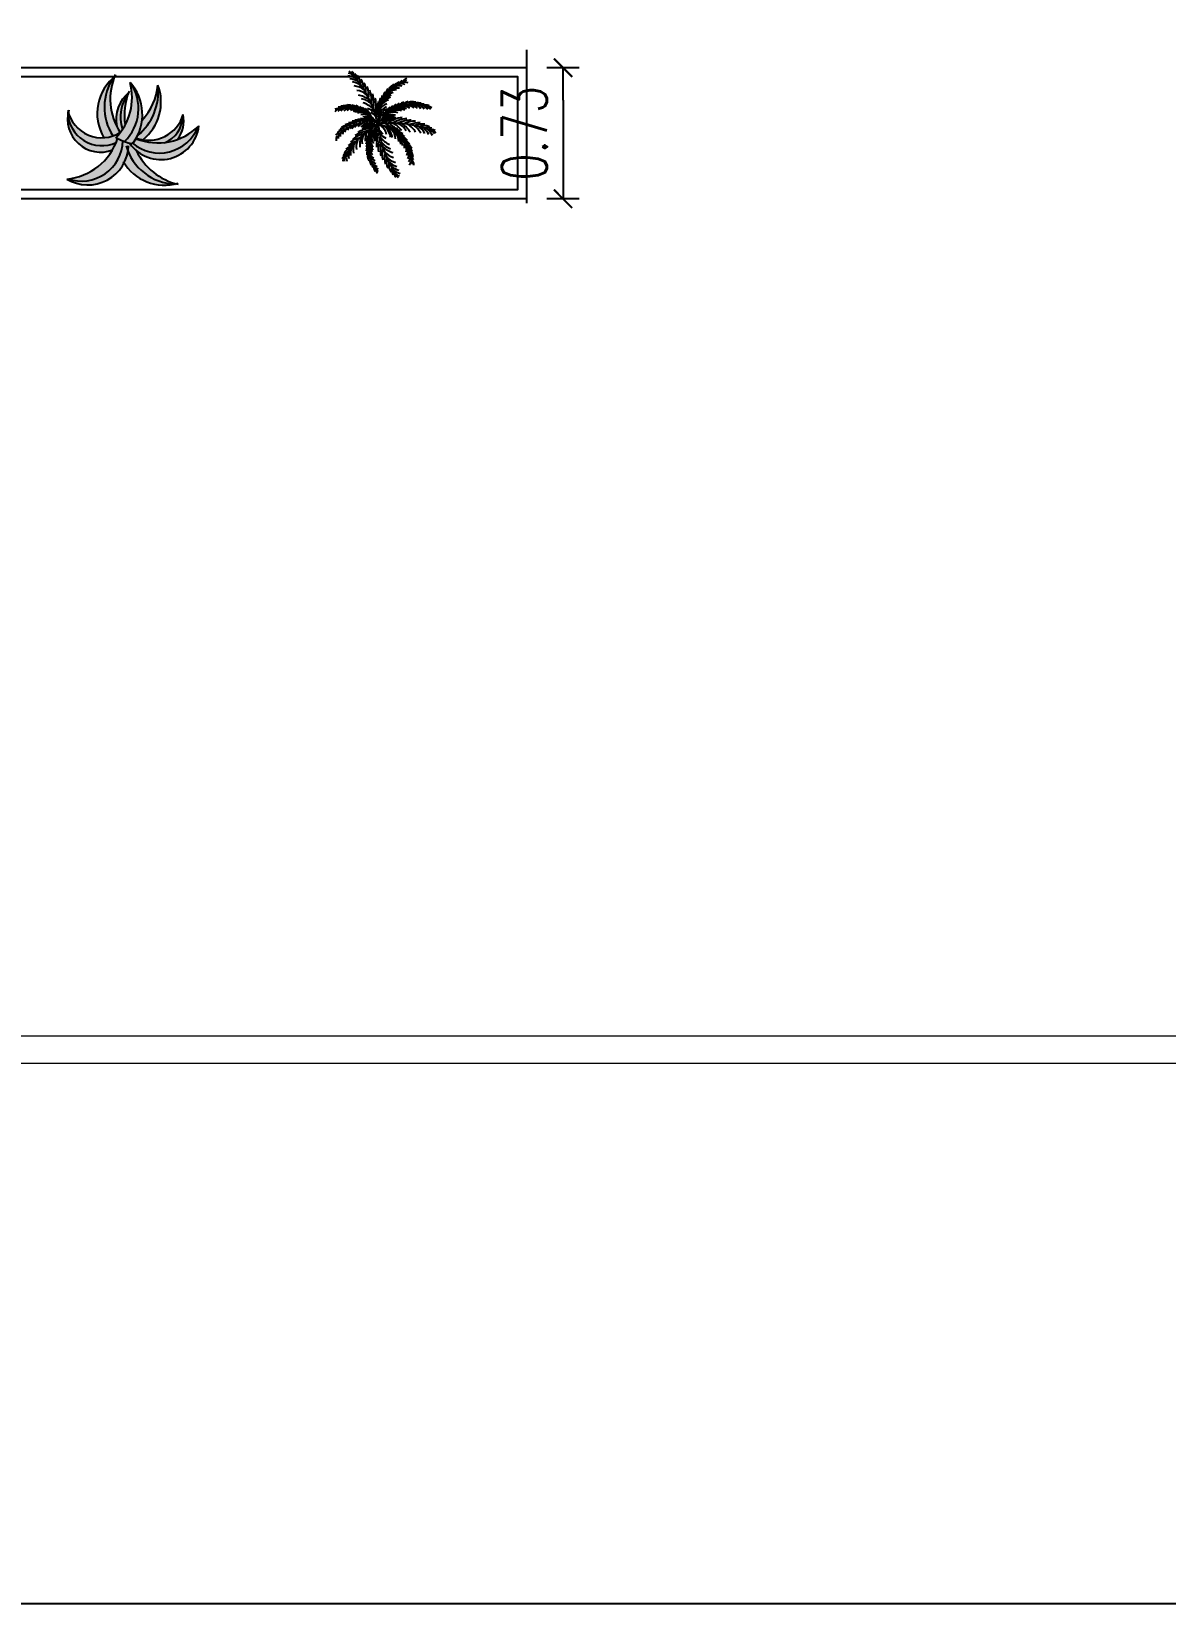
# Model space of a CAD drawing. Header units: millimetres. Extents: x 2667 to 2848, y -1 to 1765.
# Drawn here: x 2769.35 to 2775.65, y 1677.66 to 1686.38 of the extents above; entities that cross this region are included whole.
import ezdxf

# ---------------------------------------------------------------- set-up
doc = ezdxf.new("R2010")
doc.units = ezdxf.units.MM
for name, color, linetype in [('BLOCO', 5, 'Continuous'), ('CINZA', 8, 'Continuous'), ('P_LMCT', 8, 'Continuous'), ('PAREDE', 7, 'Continuous'), ('VEGETACAO', 3, 'Continuous')]:
    doc.layers.add(name, color=color, linetype=linetype)
doc.layers.add('MURATURA_sezioni', color=5, linetype='Continuous', lineweight=18)
doc.styles.add('COTAS', font='ROMANS', dxfattribs={"width": 0.7})
doc.dimstyles.new('COTAS-100', dxfattribs={"dimtxt": 0.25, "dimasz": 0.18, "dimexe": 0.05, "dimexo": 2, "dimgap": 0.09, "dimtad": 1, "dimzin": 0, "dimdsep": 46, "dimtxsty": 'COTAS', "dimblk1": 'COTA_N', "dimblk2": 'COTA_N', "dimsah": 1, "dimcen": 0.09, "dimse1": 1, "dimse2": 1, "dimclrd": 1, "dimclrt": 256, "dimadec": 0, "dimazin": 0, "dimtfac": 1, "dimtofl": 0, "dimtmove": 2, "dimatfit": 3, "dimldrblk": 'COTA_N', "dimfxl": 1, "dimtolj": 1, "dimtzin": 0, "dimarcsym": 0})

# ---------------------------------------------------------------- blocks, each defined once
blk = doc.blocks.new('COQUEIRO')
at = {"layer": 'VEGETACAO', "color": 3, "linetype": 'Continuous'}
blk.add_circle((0.049, -0.162), 0.00953, dxfattribs=at)
for centre, radius, start, end in [((-0.299, 0.331), 0.215, 52.6629, 75.7817), ((-0.259, 0.482), 0.0892, 38.1006, 73.5521), ((-0.284, 0.512), 0.0956, 18.0047, 51.1933), ((-0.285, 0.513), 0.111, 0.6626, 37.5314), ((-1.168, -0.101), 1.168, 3.5835, 33.6794), ((-0.254, 0.492), 0.105, 349.125, 34.4798), ((-0.267, 0.444), 0.149, 349.0829, 34.1136), ((-0.055, 0.47), 0.0894, 12.9337, 47.4601), ((-0.273, 0.458), 0.126, 185.1349, 217.5259), ((-0.209, 0.448), 0.193, 198.128, 215.9464), ((-0.318, 0.364), 0.0712, 188.0675, 242.1386), ((0.094, 0.463), 0.476, 182.9668, 259.2216), ((-0.215, 0.363), 0.16, 147.4511, 171.1195), ((-0.235, 0.333), 0.131, 143.0351, 174.9902), ((-0.23, 0.309), 0.12, 146.9211, 187.0151), ((-0.297, 0.267), 0.246, 51.4822, 73.9367), ((-0.263, 0.278), 0.194, 39.1625, 73.1299), ((-0.27, 0.17), 0.26, 46.8609, 72.9794), ((-0.219, 0.184), 0.185, 37.8311, 75.0496), ((-0.298, 0.41), 0.204, 347.9478, 21.0006), ((-0.332, 0.373), 0.261, 347.4771, 14.0082), ((-0.322, 0.333), 0.276, 343.6236, 11.7485), ((0.741, 1.47), 1.208, 231.9861, 234.0507), ((-0.313, 0.264), 0.414, 318.8188, 35.0736), ((-0.048, 0.361), 0.139, 46.9209, 70.5892), ((-0.508, 0.869), 1.015, 300.1574, 330.2533), ((-0.018, 0.352), 0.114, 43.0502, 75.0053), ((-0.008, 0.332), 0.104, 31.0253, 71.1192), ((-0.059, 0.457), 0.109, 0.5145, 32.9054), ((-0.009, 0.296), 0.113, 28.2771, 66.7641), ((-0.038, 0.255), 0.146, 22.9804, 51.906), ((-0.097, 0.416), 0.167, 2.0939, 19.9124), ((0.023, 0.417), 0.062, 335.9018, 29.9729), ((-0.023, 0.389), 0.117, 343.0876, 17.2837), ((0.011, 0.368), 0.0962, 332.732, 19.9602), ((-0.051, 0.35), 0.168, 333.0524, 10.23), ((0.116, 0.335), 0.214, 348.0561, 10.5106), ((0.166, 0.362), 0.187, 349.2369, 12.3557), ((0.312, 0.421), 0.0966, 297.2365, 334.1054), ((0.298, 0.389), 0.0776, 334.6746, 10.1261), ((0.312, 0.42), 0.0831, 314.5786, 347.7673), ((-0.257, 0.371), 0.135, 200.7567, 234.9528), ((-0.273, 0.327), 0.111, 198.0801, 245.3084), ((-0.204, 0.355), 0.193, 207.8104, 244.988), ((-0.166, 0.362), 0.237, 218.3341, 247.2059), ((-0.204, 0.277), 0.13, 151.2763, 189.7632), ((-0.149, 0.26), 0.168, 166.1343, 195.0599), ((-0.128, 0.238), 0.166, 172.7381, 203.0098), ((-0.015, 0.231), 0.255, 180.5332, 200.9945), ((0.052, 0.239), 0.305, 184.3339, 203.7587), ((-0.045, 0.195), 0.185, 182.8812, 217.2905), ((-0.263, 0.022), 0.304, 46.4938, 70.6456), ((-0.19, 0.092), 0.181, 33.5502, 73.0784), ((-0.253, -0.041), 0.289, 38.7747, 63.7186), ((-0.44, 0.277), 0.415, 346.7497, 9.4474), ((-0.468, 0.269), 0.466, 342.5956, 3.6479), ((-0.345, 0.224), 0.363, 335.5765, 3.9904), ((-0.273, 0.176), 0.302, 331.7284, 1.2298), ((-0.166, 0.083), 0.223, 0.3652, 25.8318), ((-0.052, 0.136), 0.124, 350.5919, 35.2886), ((-0.088, 0.275), 0.239, 307.0906, 335.9438), ((-0.164, 0.133), 0.265, 14.2817, 33.7065), ((-0.074, 0.154), 0.161, 0.7499, 35.1592), ((-0.04, 0.229), 0.144, 15.0306, 45.3023), ((-0.114, 0.163), 0.222, 17.0459, 37.5071), ((-0.087, 0.29), 0.234, 312.2404, 341.2164), ((-0.11, 0.326), 0.257, 320.0455, 341.677), ((-0.013, 0.295), 0.144, 317.5655, 358.3889), ((-0.081, 0.334), 0.206, 330.8344, 359.7063), ((-0.106, 0.181), 0.251, 335.3486, 0.2926), ((0.022, 0.184), 0.158, 330.1241, 9.6524), ((-0.061, 0.214), 0.264, 343.0677, 7.2196), ((0.158, 0.381), 0.24, 280.1975, 308.3224), ((0.082, 0.242), 0.161, 334.405, 11.6236), ((0.185, 0.404), 0.227, 284.051, 310.5822), ((0.051, 0.277), 0.226, 343.4348, 9.5533), ((0.227, 0.391), 0.177, 284.5217, 317.5745), ((0.138, 0.313), 0.169, 335.7364, 9.7039), ((0.265, 0.381), 0.13, 285.6568, 330.6875), ((0.308, 0.389), 0.0913, 285.6989, 331.0537), ((0.328, 0.172), 0.139, 338.8519, 2.5202), ((-0.583, 0.162), 0.0956, 230.2731, 263.4617), ((-0.584, 0.162), 0.111, 243.935, 280.8039), ((-0.548, 0.144), 0.0892, 207.9143, 243.3658), ((-0.409, 0.213), 0.215, 205.6847, 228.8035), ((-0.158, 1.15), 1.168, 247.7871, 277.883), ((-0.557, 0.136), 0.105, 246.9866, 292.3414), ((-0.513, 0.159), 0.149, 247.3528, 292.3836), ((-0.345, 0.223), 0.246, 207.5298, 229.9842), ((-0.349, 0.188), 0.194, 208.3365, 242.3039), ((-0.485, 0.196), 0.204, 260.4659, 293.5186), ((-0.245, 0.217), 0.26, 208.4871, 234.6056), ((-0.249, 0.164), 0.185, 206.4168, 243.6353), ((-0.098, 0.239), 0.304, 210.8208, 234.9726), ((-0.199, 0.279), 0.166, 219.6514, 260.4749), ((-0.476, -0.046), 0.476, 289.6767, 5.9315), ((-0.153, 0.153), 0.181, 208.388, 247.9163), ((-0.134, 0.375), 0.295, 236.3634, 257.9949), ((-0.129, 0.326), 0.269, 236.824, 265.8), ((-0.035, 0.241), 0.289, 217.7478, 242.6917), ((-0.117, 0.314), 0.275, 242.0966, 270.9498), ((-0.045, 0.526), 0.51, 249.9963, 268.3797), ((-0.052, 0.162), 0.142, 182.7518, 227.4485), ((0.051, 0.241), 0.312, 220.1991, 235.6262), ((0.089, 0.195), 0.256, 192.2086, 217.6751), ((0.112, 0.197), 0.259, 193.5624, 222.692), ((-0.033, 0.127), 0.147, 227.1388, 254.0555), ((0.069, 0.142), 0.167, 191.4918, 237.4538), ((-0.236, -0.125), 0.312, 45.8402, 61.2673), ((-0.14, -0.02), 0.147, 27.4109, 54.3276), ((-0.286, 0.135), 0.316, 332.7885, 358.0296), ((0.35, 0.221), 0.414, 212.1088, 288.3636), ((0.018, 0.275), 0.275, 269.3624, 294.6035), ((-0.183, 0.072), 0.225, 355.3484, 24.478), ((-0.252, 0.381), 0.444, 309.6606, 328.0441), ((0.031, 0.128), 0.145, 272.5176, 318.4796), ((0.055, 0.281), 0.262, 268.3023, 297.8037), ((-0.046, 0.102), 0.128, 323.9848, 350.9015), ((0.065, 0.356), 0.316, 272.1505, 300.5643), ((0.009, 0.189), 0.225, 287.2794, 316.409), ((-0.165, 0.135), 0.271, 342.4141, 357.8413), ((0.026, 0.177), 0.223, 292.2962, 317.7628), ((0.051, 0.469), 0.405, 279.1695, 300.2219), ((0.117, 0.091), 0.124, 282.5229, 327.2196), ((0.068, 0.45), 0.361, 283.3236, 306.0214), ((0.126, 0.119), 0.161, 292.6809, 327.0902), ((0.073, 0.195), 0.265, 306.2127, 325.6375), ((0.12, 0.159), 0.222, 308.9769, 329.4381), ((0.291, 0.192), 0.206, 262.7654, 291.6372), ((0.208, 0.115), 0.144, 306.9615, 337.2333), ((0.316, 0.171), 0.168, 264.9834, 302.161), ((0.233, 0.123), 0.146, 314.9114, 343.837), ((0.356, 0.12), 0.0962, 264.663, 311.8912), ((0.282, 0.112), 0.113, 320.2081, 358.6951), ((0.363, 0.159), 0.117, 275.0186, 309.2147), ((0.316, 0.124), 0.104, 322.9563, 3.0502), ((0.406, 0.127), 0.062, 267.8328, 321.9039), ((0.361, 0.238), 0.167, 294.0249, 311.8434), ((0.33, 0.14), 0.114, 334.9811, 6.9363), ((-1.395, -1.3), 1.39, 52.0587, 54.1233), ((-0.399, 0.25), 0.476, 251.0358, 327.2906), ((-0.421, -0.075), 0.16, 215.5201, 239.1885), ((-0.401, -0.105), 0.131, 211.1041, 243.0592), ((-0.456, 0.237), 0.261, 267.4582, 293.9893), ((-0.415, 0.235), 0.276, 269.718, 297.8428), ((-0.383, 0.362), 0.415, 272.019, 294.7167), ((-0.381, 0.391), 0.466, 277.8185, 298.8708), ((-0.206, 0.127), 0.305, 252.4029, 271.8277), ((-0.313, 0.279), 0.363, 277.476, 305.8899), ((-0.201, 0.021), 0.185, 250.9502, 285.3595), ((-0.402, 0.005), 0.295, 304.4324, 326.0639), ((-0.173, 0.002), 0.142, 250.8208, 295.5175), ((-0.355, -0.008), 0.269, 304.893, 333.869), ((-0.252, 0.218), 0.302, 280.2366, 309.738), ((-0.152, 0.144), 0.256, 260.2776, 285.7441), ((-0.145, 0.167), 0.259, 261.6314, 290.761), ((-0.339, -0.002), 0.275, 310.1656, 339.0188), ((-0.121, 0.096), 0.167, 259.5608, 305.5228), ((-0.214, 0.239), 0.316, 283.4369, 308.6779), ((-0.509, 0.144), 0.51, 318.0653, 336.4487), ((-0.145, -0.099), 0.142, 289.4618, 334.1584), ((-0.226, 0.048), 0.259, 300.2723, 329.4019), ((-0.217, 0.026), 0.256, 298.9185, 324.3851), ((-0.163, 0.007), 0.167, 298.2017, 344.1637), ((-0.281, -0.22), 0.269, 343.5339, 12.5099), ((-0.272, -0.206), 0.275, 348.8065, 17.6597), ((0.307, -0.181), 0.302, 160.3741, 189.8755), ((1.149, 0.228), 1.168, 192.2291, 222.325), ((0.385, -0.217), 0.363, 164.2222, 192.6361), ((0.108, 0.09), 0.145, 233.8766, 279.8386), ((0.146, -0.006), 0.147, 216.0566, 242.9733), ((0.225, 0.111), 0.312, 234.4859, 249.913), ((0.129, 0.151), 0.225, 248.6385, 277.768), ((0.514, -0.243), 0.466, 171.2413, 192.2936), ((0.271, 0.368), 0.444, 241.5916, 259.9751), ((0.296, 0.002), 0.239, 200.3806, 229.2339), ((0.134, 0.131), 0.223, 253.6553, 279.1219), ((0.152, 0.007), 0.124, 243.8819, 288.5786), ((0.31, -0.003), 0.234, 205.5304, 234.5064), ((0.233, 0.177), 0.239, 239.0216, 267.8748), ((0.177, 0.023), 0.161, 254.0399, 288.4492), ((0.351, 0.008), 0.257, 213.3355, 234.967), ((0.247, 0.182), 0.234, 244.1714, 273.1474), ((0.293, -0.076), 0.144, 210.8556, 251.679), ((0.182, 0.115), 0.265, 267.5717, 286.9965), ((0.272, 0.216), 0.257, 251.9764, 273.608), ((0.196, 0.059), 0.222, 270.3359, 290.7972), ((0.351, -0.022), 0.206, 224.1245, 252.9963), ((0.279, 0.115), 0.144, 249.4965, 290.3199), ((0.238, -0.031), 0.144, 268.3206, 298.5923), ((0.262, -0.041), 0.146, 276.2705, 305.1961), ((0.294, -0.08), 0.113, 281.5672, 320.0541), ((0.328, -0.091), 0.104, 284.3154, 324.4093), ((0.349, -0.087), 0.114, 296.3402, 328.2953), ((0.367, -0.061), 0.139, 300.2109, 323.8793), ((-0.543, -0.102), 0.103, 238.6493, 273.1756), ((-0.531, -0.093), 0.126, 253.2039, 285.5949), ((-0.498, -0.037), 0.193, 266.197, 284.0154), ((-0.46, -0.17), 0.0712, 256.1365, 310.2076), ((-0.377, -0.109), 0.12, 214.9901, 255.0841), ((-0.444, -0.111), 0.135, 268.8257, 303.0218), ((-0.337, -0.097), 0.13, 219.3453, 257.8322), ((-0.41, -0.141), 0.111, 266.1491, 313.3774), ((-0.301, -0.052), 0.168, 234.2033, 263.1289), ((-0.41, -0.067), 0.193, 275.8794, 313.057), ((-0.273, -0.041), 0.166, 240.8071, 271.0788), ((-0.402, -0.03), 0.237, 286.4031, 315.2749), ((-0.224, 0.062), 0.255, 248.6022, 269.0635), ((-0.337, -0.092), 0.166, 287.7204, 328.5439), ((-0.196, -0.194), 0.166, 279.448, 309.7198), ((-0.287, -0.3), 0.193, 314.5204, 351.6979), ((-0.222, -0.084), 0.255, 287.2432, 307.7044), ((-0.249, -0.022), 0.305, 291.0438, 310.4686), ((-0.179, -0.102), 0.185, 289.5911, 324.0004), ((-0.304, -0.267), 0.237, 325.0441, 353.9159), ((-0.215, -0.274), 0.166, 326.3614, 7.1848), ((-0.326, -0.239), 0.295, 343.0734, 4.7049), ((0.254, 0.031), 0.289, 227.4204, 252.3643), ((0.487, -0.255), 0.415, 175.3954, 198.0931), ((0.212, -0.11), 0.181, 222.1958, 261.7241), ((0.274, -0.03), 0.304, 235.1395, 259.2913), ((0.379, -0.328), 0.276, 172.2693, 200.3941), ((0.255, -0.197), 0.185, 226.4768, 263.6953), ((0.395, -0.366), 0.261, 176.1228, 202.6539), ((0.357, -0.055), 0.168, 226.3424, 263.52), ((0.356, -0.119), 0.0962, 226.022, 273.2503), ((0.386, -0.093), 0.117, 236.3776, 270.5737), ((0.4, -0.145), 0.062, 229.1918, 283.263), ((0.434, -0.03), 0.167, 255.384, 273.2024), ((-0.291, -0.313), 0.16, 254.1611, 277.8294), ((-0.365, -0.397), 0.126, 291.8449, 324.2358), ((-0.257, -0.324), 0.131, 249.745, 281.7002), ((-0.235, -0.312), 0.12, 253.6311, 293.725), ((-0.374, -0.332), 0.193, 304.8379, 322.6564), ((-0.212, -0.278), 0.13, 257.9862, 296.4732), ((-0.262, -0.412), 0.0712, 294.7774, 348.8486), ((-0.286, -0.356), 0.135, 307.4666, 341.6627), ((-0.211, -0.22), 0.168, 272.8443, 301.7699), ((-0.24, -0.358), 0.111, 304.7901, 352.0184), ((0.303, -0.175), 0.26, 235.5066, 261.625), ((0.366, -0.407), 0.204, 176.5935, 209.6462), ((0.312, -0.283), 0.194, 227.8082, 261.7756), ((0.341, -0.446), 0.149, 177.7285, 222.7593), ((0.344, -0.266), 0.246, 240.1279, 262.5823), ((0.335, -0.495), 0.105, 177.7707, 223.1255), ((0.356, -0.33), 0.215, 241.3086, 264.4274), ((0.369, -0.512), 0.111, 189.3083, 226.1771), ((0.339, -0.484), 0.0892, 226.7463, 262.1978), ((0.368, -0.511), 0.0956, 206.6504, 239.839)]:
    blk.add_arc(centre, radius, start, end, dxfattribs=at)
blk = doc.blocks.new('AV5')
at = {"layer": 'VEGETACAO', "xscale": 0.5, "yscale": 0.5, "zscale": 0.5}
blk.add_blockref('COQUEIRO', (-0.0275, 0.096), dxfattribs=at)
blk = doc.blocks.new('AV6')
h = blk.add_hatch(color=106)
h.paths.add_polyline_path([(-0.4477, -0.003, -0.005016), (-0.443, 0.0016, -0.513349), (-0.0794, 0.0927, -0.175433), (-0.0658, 0.0935, -0.022246), (-0.0262, 0.0798, -0.504406), (0.2789, 0.2908, -0.005016), (0.2854, 0.2915, 0.526482), (-0.0544, 0.1384, 0.288035), (-0.3101, 0.3198, 0.009659), (-0.32, 0.3175, -0.219762), (-0.1006, 0.1335, 0.597519)])
h.paths.add_polyline_path([(0.0113, 0.0887, 0.017799), (0.0033, 0.0669, -0.005772), (0.0131, 0.0621, 0.030703), (-0.0125, 0.0322, -0.506864), (0.2773, -0.08, 0.014459), (0.2793, -0.0695, 0.525417)])
h = blk.add_hatch(color=74)
h.paths.add_polyline_path([(-0.443, 0.0016, -0.291066), (-0.0987, 0.068, -0.022677), (-0.0856, 0.0885, -0.094648), (-0.0794, 0.0927, 0.513349)])
h.paths.add_polyline_path([(0.0131, 0.0621, 0.028086), (-0.0354, 0.0833, 0.353279), (-0.0741, -0.2351, 0.011523), (-0.0661, -0.2445, -0.264453)])
h.paths.add_polyline_path([(0.0316, 0.1301, 0.035308), (0.0113, 0.0887, -0.525417), (0.2793, -0.0695, 0.577919)])
h.paths.add_polyline_path([(-0.3101, 0.3198, -0.288035), (-0.0544, 0.1384, -0.074612), (-0.0328, 0.2019, 0.314228)])
h.paths.add_polyline_path([(0.0084, -0.0003, 0.028355), (-0.0107, 0.0333, 0.00267), (-0.0125, 0.0322, 0.015403), (-0.0239, 0.0161, -0.246599), (-0.057, -0.1859, -0.00232), (-0.0581, -0.1888, 0.266418)])
h = blk.add_hatch(color=72)
h.paths.add_polyline_path([(0.2789, 0.2908, 0.504406), (-0.0262, 0.0798, -0.017106), (0.0033, 0.0669, -0.295443)])
h.paths.add_polyline_path([(-0.1005, 0.0649, 0.046042), (-0.1362, 0.0741, 0.325454), (-0.2207, -0.23, -0.162584), (-0.1327, -0.0351, -0.098869)])
h.paths.add_polyline_path([(-0.0239, 0.0161, 0.02315), (-0.0391, -0.0093, -0.137861), (-0.057, -0.1859, 0.246599)])
h.paths.add_polyline_path([(-0.2628, 0.0878, 0.052527), (-0.3293, 0.0715, 0.21466), (-0.3608, -0.0658, -0.015101), (-0.3569, -0.0543, -0.301897)])
h.paths.add_polyline_path([(0.0796, 0.0622, 0.066648), (0.0294, 0.0523, -0.296118), (0.029, -0.2686, 0.358442)])
h = blk.add_hatch(color=3)
h.paths.add_polyline_path([(0.0294, 0.0523, 0.057851), (-0.0107, 0.0333, -0.240197), (0.0213, -0.2753, 0.009659), (0.029, -0.2686, 0.296118)])
h.paths.add_polyline_path([(-0.0354, 0.0833, 0.017041), (-0.0658, 0.0935, 0.274641), (-0.0856, 0.0885, 0.336018), (-0.0741, -0.2351, -0.353279)])
h.paths.add_polyline_path([(-0.1005, 0.0649, -0.003329), (-0.0987, 0.068, 0.128581), (-0.2628, 0.0878, 0.301897), (-0.3569, -0.0543, -0.411027)])
at = {"layer": 'P_LMCT'}
for centre, radius, start, end in [((-0.4095, -0.0121), 0.3415, 25.22904, 77.11879), ((-0.256, 0.062), 0.2634, 30.16423, 106.84971), ((-0.3266, 0.0255), 0.2947, 16.12929, 87.92822), ((0.1681, 0.0983), 0.226, 58.725, 177.78749), ((0.2043, 0.0726), 0.2306, 71.21847, 178.2095), ((0.3141, -0.034), 0.3267, 95.03609, 162.02329), ((-0.2374, -0.0281), 0.2118, 35.33029, 173.18063), ((-0.2187, -0.2359), 0.3267, 68.45712, 134.52069), ((-0.2285, -0.0833), 0.2306, 49.63735, 158.3383), ((-0.2029, -0.0541), 0.154, 110.80154, 180.48025), ((0.1337, -0.0657), 0.2681, 144.80495, 221.83061), ((-0.0715, 0.0743), 0.02, 73.4657, 136.02172), ((-0.1999, -0.3583), 0.4712, 63.08964, 73.4657), ((0.041, 0.1045), 0.0912, 190.39472, 191.48084), ((0.0908, -0.0827), 0.189, 0.75493, 114.87164), ((0.0979, -0.0411), 0.1836, 344.58263, 111.18087), ((-0.1925, -0.0321), 0.1716, 142.85132, 191.3124), ((-0.1685, -0.1243), 0.201, 70.23219, 163.06862), ((0.0304, -0.136), 0.2681, 128.42947, 200.54026), ((0.0903, -0.192), 0.3127, 129.45119, 186.08977), ((0.1425, -0.0999), 0.2553, 134.07355, 213.9976), ((0.2431, -0.1608), 0.3203, 135.70473, 195.14703), ((-0.2328, -0.0534), 0.2202, 321.18473, 18.39749), ((0.0913, -0.1301), 0.1926, 12.04436, 122.59331), ((-0.2974, -0.1524), 0.3415, 336.59628, 32.86423), ((-0.1468, -0.0724), 0.2634, 306.86535, 30.7421), ((0.0134, 0.0619), 0, 306.17929, 0), ((-0.218, -0.1078), 0.2947, 325.78684, 32.91218), ((0.1152, -0.2643), 0.3376, 137.23274, 174.17097), ((-0.1891, -0.0365), 0.2009, 309.54608, 10.38542), ((-0.3622, -0.0658), 0.328, 336.56873, 9.91209)]:
    blk.add_arc(centre, radius, start, end, dxfattribs=at)
blk = doc.blocks.new('COTA_N')
for p, q in [((0, 0.5), (0, -0.5)), ((-1, 0), (0, 0))]:
    blk.add_line(p, q)
at = {"const_width": 0.065}
blk.add_lwpolyline([(0.141, 0.141), (0.283, 0.283), (0, 0), (-0.141, -0.141), (-0.283, -0.283)], dxfattribs=at)
blk = doc.blocks.new('*D102')
at = {"color": 1, "lineweight": -2, "transparency": 16777216}
blk.add_line((2772.304, 1686.0014), (2772.304, 1685.6329), dxfattribs=at)
at = {"layer": 'DEFPOINTS', "color": 0, "transparency": 16777216}
for p in [(2772.1012, 1686.1814), (2772.1012, 1685.4529), (2772.304, 1685.4529)]:
    blk.add_point(p, dxfattribs=at)
at = {"color": 1, "lineweight": -2, "transparency": 16777216, "xscale": 0.18, "yscale": 0.18, "zscale": 0.18}
for p, rotation in [((2772.304, 1686.1814), 90), ((2772.304, 1685.4529), 270)]:
    blk.add_blockref('COTA_N', p, dxfattribs=dict(at, rotation=rotation))
at = {"transparency": 16777216, "insert": (2772.089, 1685.8172), "char_height": 0.25, "attachment_point": 5, "rotation": 90, "style": 'COTAS'}
blk.add_mtext('\\A1;0.73', dxfattribs=at)

msp = doc.modelspace()

# ---------------------------------------------------------------- linework, layer by layer
msp.add_lwpolyline([(2684.4495, 1677.6571), (2827.4495, 1677.6571), (2827.4495, 1764.6571), (2684.4495, 1764.6571)], close=True)
at = {"layer": 'BLOCO'}
msp.add_line((2772.1012, 1686.2793), (2772.1012, 1685.5793), dxfattribs=at)
at = {"layer": 'MURATURA_sezioni'}
for points in [[(2687.4495, 1727.8136), (2687.4495, 1680.6571), (2824.4495, 1680.6571), (2824.4495, 1761.6571), (2687.4495, 1761.6571), (2687.4495, 1757.8677)], [(2687.5995, 1726.9707), (2687.5995, 1680.8071), (2824.2995, 1680.8071), (2824.2995, 1761.5071), (2687.5995, 1761.5071), (2687.5995, 1757.8377)]]:
    msp.add_lwpolyline(points, dxfattribs=at)
at = {"layer": 'PAREDE'}
msp.add_line((2772.1012, 1685.5793), (2772.1012, 1685.4293), dxfattribs=at)
for points in [[(2769.1501, 1686.1814), (2769.1501, 1686.1814), (2772.1012, 1686.1814), (2772.1012, 1685.4529), (2769.1501, 1685.4529)], [(2769.2001, 1686.1314), (2772.0512, 1686.1314), (2772.0512, 1685.5029), (2769.2001, 1685.5029)]]:
    msp.add_lwpolyline(points, dxfattribs=at)

# ---------------------------------------------------------------- block references
at = {"layer": 'CINZA', "ltscale": 0.015, "rotation": 180}
for name, p in [('AV6', (2769.8342, 1685.8547)), ('AV5', (2771.2495, 1685.9602))]:
    msp.add_blockref(name, p, dxfattribs=at)

# ---------------------------------------------------------------- dimensions: what is measured, and where the dimension line sits
dim = msp.add_linear_dim(base=(2772.304, 1685.4529), p1=(2772.1012, 1686.1814), p2=(2772.1012, 1685.4529), angle=90, dimstyle='COTAS-100')
dim.commit()
dim.dimension.update_dxf_attribs({"geometry": '*D102', "text_midpoint": (2772.089, 1685.8172)})

doc.saveas('drawing.dxf')
